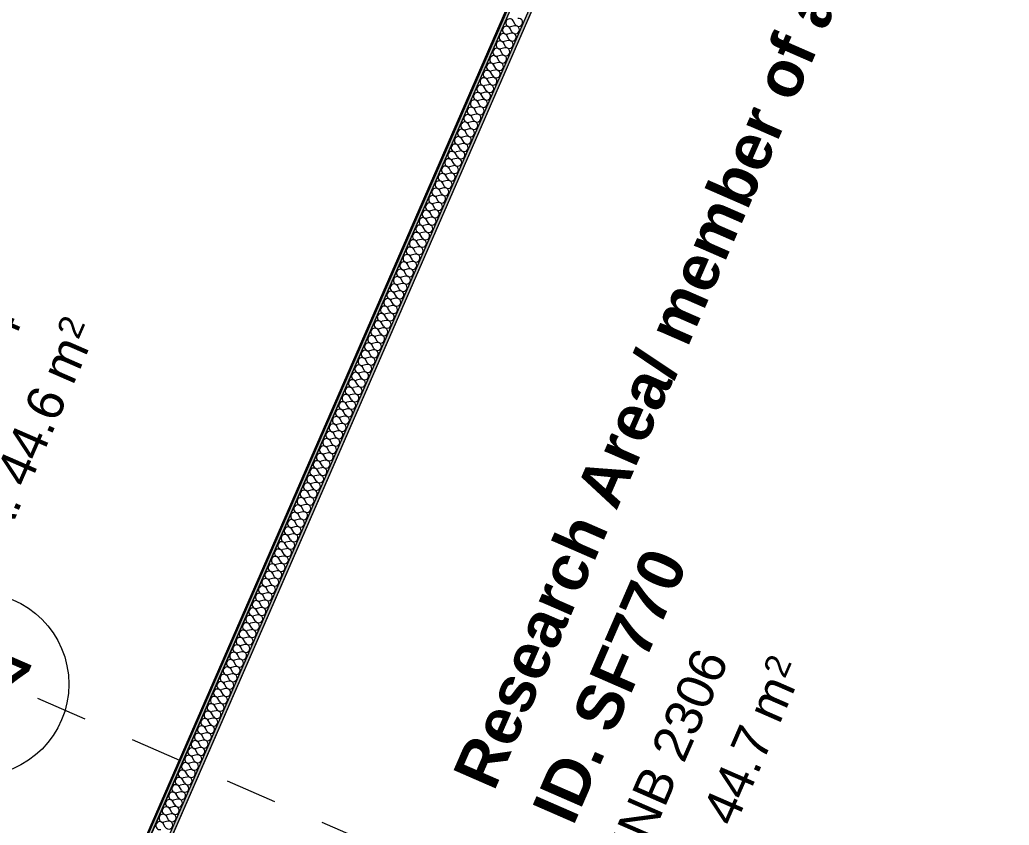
# Model space of a CAD drawing. Header units: millimetres. Extents: x -50172 to 68897, y -80883 to 956680.
# Drawn here: x 1707 to 7105, y -33527 to -29136 of the extents above; entities that cross this region are included whole.
import ezdxf
from ezdxf.enums import TextEntityAlignment as Align

# ---------------------------------------------------------------- set-up
doc = ezdxf.new("R2010")
doc.units = ezdxf.units.MM
doc.header["$MEASUREMENT"] = 0
doc.linetypes.add('Dashed', pattern=[564.444447, 282.222223, -282.222223])
for name, color, linetype in [('A-95-MC_Marker_Section_P2.Marker', 7, 'Continuous'), ('New_A-15-MG_Structural_Grid_Phase_2', 7, 'Continuous'), ('New_A-25-M_Wall_Int', 7, 'Continuous'), ('New_A-35-M_FFE-Zone', 7, 'Continuous')]:
    doc.layers.add(name, color=color, linetype=linetype)
for name, color, linetype, lineweight in [('A-95-MC_Marker_Section_P2.Marker_Pen_No__1', 7, 'Continuous', 13), ('New_A-25-M_Wall_Int_Pen_No__1', 7, 'Continuous', 13), ('New_ArchiCAD Zone Stamps_Pen_No__9', 7, 'Continuous', 13)]:
    doc.layers.add(name, color=color, linetype=linetype, lineweight=lineweight)
for name, color, linetype, lineweight, true_color in [('New_A-15-MG_Structural_Grid_Phase_2_Pen_No__222', 7, 'Continuous', 13, 0x65af33), ('New_A-25-M_Wall_Int_Pen_No__107', 7, 'Continuous', 15, 0xa6a6a6), ('New_A-35-M_FFE-Zone_Pen_No__74', 7, 'Continuous', 20, 0x606060)]:
    doc.layers.add(name, color=color, linetype=linetype, lineweight=lineweight, true_color=true_color)
doc.styles.add('GENERATED_STYLE_2', font='')
doc.styles.add('GENERATED_STYLE_3', font='')
doc.styles.add('GENERATED_STYLE_4', font='')
doc.styles.get('GENERATED_STYLE_2').set_extended_font_data('Arial', bold=True)
doc.styles.get('GENERATED_STYLE_3').set_extended_font_data('Arial')
doc.styles.get('GENERATED_STYLE_4').set_extended_font_data('Swis721 BT')

# ---------------------------------------------------------------- blocks, each defined once
blk = doc.blocks.new('Research Area_ member of academic staff_INB 2306_11_1', base_point=(5896.8, -30607.2))
at = {"layer": 'New_A-35-M_FFE-Zone_Pen_No__74', "linetype": 'Continuous'}
blk.add_line((6357.4, -24827.6), (2081.4, -34633.8), dxfattribs=at)
at = {"layer": 'New_ArchiCAD Zone Stamps_Pen_No__9'}
for tag, height, style, p in [('zoneNameLine2', 250, 'GENERATED_STYLE_2', (4497, -33436.6)), ('ROOM_NAME', 250, 'GENERATED_STYLE_2', (4064.8, -33248.1)), ('DUMMY_650', 200, 'GENERATED_STYLE_3', (5636.6, -32973.9)), ('measuredAreaCode', 200, 'GENERATED_STYLE_3', (5289.2, -33770.6)), ('ROOM_NUMBER', 200, 'GENERATED_STYLE_3', (4929.1, -33613.6)), ('DUMMY_651', 133.3, 'GENERATED_STYLE_3', (5758.4, -32679.3)), ('DUMMY_649', 200, 'GENERATED_STYLE_3', (5423.2, -33463.2))]:
    blk.add_attdef(tag, text='', height=height, rotation=66.4404, dxfattribs=dict(at, style=style)).set_placement(p, align=Align.TOP_LEFT)
blk = doc.blocks.new('Final Year Project Area_INB 2304_14_1', base_point=(1437.2, -28649))
at = {"layer": 'New_A-35-M_FFE-Zone_Pen_No__74', "linetype": 'Continuous'}
blk.add_line((1962.2, -34582), (6238.2, -24775.6), dxfattribs=at)
at = {"layer": 'New_ArchiCAD Zone Stamps_Pen_No__9'}
for tag, height, style, p in [('zoneNameLine2', 250, 'GENERATED_STYLE_2', (642.7, -31588.2)), ('ROOM_NAME', 250, 'GENERATED_STYLE_2', (210.5, -31399.8)), ('DUMMY_650', 200, 'GENERATED_STYLE_3', (1782.3, -31125.5)), ('measuredAreaCode', 200, 'GENERATED_STYLE_3', (1434.9, -31922.2)), ('ROOM_NUMBER', 200, 'GENERATED_STYLE_3', (1074.8, -31765.2)), ('DUMMY_651', 133.3, 'GENERATED_STYLE_3', (1904.1, -30831)), ('DUMMY_649', 200, 'GENERATED_STYLE_3', (1568.9, -31614.8))]:
    blk.add_attdef(tag, text='', height=height, rotation=66.4404, dxfattribs=dict(at, style=style)).set_placement(p, align=Align.TOP_LEFT)
blk = doc.blocks.new('*X292')
at = {"layer": 'New_A-25-M_Wall_Int_Pen_No__107', "linetype": 'Continuous'}
for p, q in [((4410, -29160.4), (4399.2, -29141.3)), ((4392.5, -29200.6), (4381.7, -29181.5)), ((4406.5, -29168.4), (4385.2, -29173.5)), ((4371.5, -29248.7), (4350.1, -29253.8)), ((4375, -29240.7), (4364.1, -29221.7)), ((4389, -29208.6), (4367.6, -29213.6)), ((4339.9, -29321), (4329.1, -29302)), ((4353.9, -29288.9), (4332.6, -29293.9)), ((4357.4, -29280.9), (4346.6, -29261.8)), ((4322.4, -29361.2), (4311.6, -29342.1)), ((4336.4, -29329.1), (4315.1, -29334.1)), ((4301.4, -29409.4), (4280.1, -29414.4)), ((4304.9, -29401.3), (4294.1, -29382.3)), ((4318.9, -29369.2), (4297.6, -29374.3)), ((4269.9, -29481.7), (4259.1, -29462.6)), ((4283.9, -29449.5), (4262.6, -29454.6)), ((4287.4, -29441.5), (4276.6, -29422.4)), ((4252.4, -29521.8), (4241.6, -29502.8)), ((4266.4, -29489.7), (4245.1, -29494.7)), ((4231.4, -29570), (4210.1, -29575)), ((4234.9, -29562), (4224.1, -29542.9)), ((4248.9, -29529.8), (4227.6, -29534.9)), ((4199.8, -29642.3), (4189, -29623.2)), ((4213.9, -29610.2), (4192.5, -29615.2)), ((4217.4, -29602.1), (4206.6, -29583.1)), ((4182.3, -29682.4), (4171.5, -29663.4)), ((4196.3, -29650.3), (4175, -29655.4)), ((4161.3, -29730.6), (4140, -29735.7)), ((4164.8, -29722.6), (4154, -29703.6)), ((4178.8, -29690.5), (4157.5, -29695.5)), ((4129.8, -29802.9), (4119, -29783.9)), ((4143.8, -29770.8), (4122.5, -29775.8)), ((4147.3, -29762.8), (4136.5, -29743.7)), ((4112.3, -29843.1), (4101.5, -29824)), ((4126.3, -29811), (4105, -29816)), ((4077.3, -29923.4), (4066.5, -29904.3)), ((4091.3, -29891.3), (4070, -29896.3)), ((4094.8, -29883.2), (4084, -29864.2)), ((4108.8, -29851.1), (4087.5, -29856.2)), ((4059.8, -29963.6), (4049, -29944.5)), ((4073.8, -29931.4), (4052.5, -29936.5)), ((4038.8, -30011.7), (4017.4, -30016.8)), ((4042.3, -30003.7), (4031.4, -29984.7)), ((4056.3, -29971.6), (4034.9, -29976.6)), ((4007.2, -30084), (3996.4, -30065)), ((4021.2, -30051.9), (3999.9, -30056.9)), ((4024.7, -30043.9), (4013.9, -30024.8)), ((3989.7, -30124.2), (3978.9, -30105.1)), ((4003.7, -30092.1), (3982.4, -30097.1)), ((3968.7, -30172.4), (3947.4, -30177.4)), ((3972.2, -30164.3), (3961.4, -30145.3)), ((3986.2, -30132.2), (3964.9, -30137.3)), ((3937.2, -30244.7), (3926.4, -30225.6)), ((3951.2, -30212.5), (3929.9, -30217.6)), ((3954.7, -30204.5), (3943.9, -30185.4)), ((3919.7, -30284.8), (3908.9, -30265.8)), ((3933.7, -30252.7), (3912.4, -30257.7)), ((3898.7, -30333), (3877.3, -30338)), ((3902.2, -30325), (3891.4, -30305.9)), ((3916.2, -30292.8), (3894.9, -30297.9)), ((3867.1, -30405.3), (3856.3, -30386.2)), ((3881.2, -30373.2), (3859.8, -30378.2)), ((3884.7, -30365.1), (3873.8, -30346.1)), ((3849.6, -30445.4), (3838.8, -30426.4)), ((3863.6, -30413.3), (3842.3, -30418.4)), ((3828.6, -30493.6), (3807.3, -30498.7)), ((3832.1, -30485.6), (3821.3, -30466.6)), ((3846.1, -30453.5), (3824.8, -30458.5)), ((3797.1, -30565.9), (3786.3, -30546.9)), ((3811.1, -30533.8), (3789.8, -30538.8)), ((3814.6, -30525.8), (3803.8, -30506.7)), ((3779.6, -30606.1), (3768.8, -30587)), ((3793.6, -30573.9), (3772.3, -30579)), ((3758.6, -30654.3), (3737.3, -30659.3)), ((3762.1, -30646.2), (3751.3, -30627.2)), ((3776.1, -30614.1), (3754.8, -30619.2)), ((3727.1, -30726.5), (3716.2, -30707.5)), ((3741.1, -30694.4), (3719.8, -30699.5)), ((3744.6, -30686.4), (3733.8, -30667.3)), ((3709.5, -30766.7), (3698.7, -30747.7)), ((3723.6, -30734.6), (3702.2, -30739.6)), ((3688.5, -30814.9), (3667.2, -30819.9)), ((3692, -30806.9), (3681.2, -30787.8)), ((3706, -30774.7), (3684.7, -30779.8)), ((3657, -30887.2), (3646.2, -30868.1)), ((3671, -30855.1), (3649.7, -30860.1)), ((3674.5, -30847), (3663.7, -30828)), ((3639.5, -30927.3), (3628.7, -30908.3)), ((3653.5, -30895.2), (3632.2, -30900.3)), ((3618.5, -30975.5), (3597.2, -30980.6)), ((3622, -30967.5), (3611.2, -30948.4)), ((3636, -30935.4), (3614.7, -30940.4)), ((3587, -31047.8), (3576.2, -31028.8)), ((3601, -31015.7), (3579.7, -31020.7)), ((3604.5, -31007.7), (3593.7, -30988.6)), ((3569.5, -31088), (3558.7, -31068.9)), ((3583.5, -31055.8), (3562.2, -31060.9)), ((3548.4, -31136.2), (3527.1, -31141.2)), ((3552, -31128.1), (3541.1, -31109.1)), ((3566, -31096), (3544.6, -31101)), ((3516.9, -31208.4), (3506.1, -31189.4)), ((3530.9, -31176.3), (3509.6, -31181.4)), ((3534.4, -31168.3), (3523.6, -31149.2)), ((3499.4, -31248.6), (3488.6, -31229.5)), ((3513.4, -31216.5), (3492.1, -31221.5)), ((3478.4, -31296.8), (3457.1, -31301.8)), ((3481.9, -31288.8), (3471.1, -31269.7)), ((3495.9, -31256.6), (3474.6, -31261.7)), ((3446.9, -31369.1), (3436.1, -31350)), ((3460.9, -31336.9), (3439.6, -31342)), ((3464.4, -31328.9), (3453.6, -31309.9)), ((3429.4, -31409.2), (3418.6, -31390.2)), ((3443.4, -31377.1), (3422.1, -31382.1)), ((3408.4, -31457.4), (3387, -31462.5)), ((3411.9, -31449.4), (3401.1, -31430.3)), ((3425.9, -31417.3), (3404.6, -31422.3)), ((3376.8, -31529.7), (3366, -31510.7)), ((3390.9, -31497.6), (3369.5, -31502.6)), ((3394.4, -31489.5), (3383.5, -31470.5)), ((3359.3, -31569.9), (3348.5, -31550.8)), ((3373.3, -31537.7), (3352, -31542.8)), ((3324.3, -31650.2), (3313.5, -31631.1)), ((3338.3, -31618.1), (3317, -31623.1)), ((3341.8, -31610), (3331, -31591)), ((3355.8, -31577.9), (3334.5, -31582.9)), ((3306.8, -31690.3), (3296, -31671.3)), ((3320.8, -31658.2), (3299.5, -31663.3)), ((3285.8, -31738.5), (3264.5, -31743.6)), ((3289.3, -31730.5), (3278.5, -31711.4)), ((3303.3, -31698.4), (3282, -31703.4)), ((3254.3, -31810.8), (3243.5, -31791.8)), ((3268.3, -31778.7), (3247, -31783.7)), ((3271.8, -31770.7), (3261, -31751.6)), ((3236.8, -31851), (3225.9, -31831.9)), ((3250.8, -31818.8), (3229.4, -31823.9)), ((3215.7, -31899.2), (3194.4, -31904.2)), ((3219.2, -31891.1), (3208.4, -31872.1)), ((3233.3, -31859), (3211.9, -31864)), ((3184.2, -31971.4), (3173.4, -31952.4)), ((3198.2, -31939.3), (3176.9, -31944.4)), ((3201.7, -31931.3), (3190.9, -31912.2)), ((3166.7, -32011.6), (3155.9, -31992.5)), ((3180.7, -31979.5), (3159.4, -31984.5)), ((3145.7, -32059.8), (3124.4, -32064.8)), ((3149.2, -32051.8), (3138.4, -32032.7)), ((3163.2, -32019.6), (3141.9, -32024.7)), ((3114.2, -32132.1), (3103.4, -32113)), ((3128.2, -32099.9), (3106.9, -32105)), ((3131.7, -32091.9), (3120.9, -32072.9)), ((3096.7, -32172.2), (3085.9, -32153.2)), ((3110.7, -32140.1), (3089.4, -32145.1)), ((3075.7, -32220.4), (3054.3, -32225.5)), ((3079.2, -32212.4), (3068.3, -32193.3)), ((3093.2, -32180.3), (3071.9, -32185.3)), ((3044.1, -32292.7), (3033.3, -32273.7)), ((3058.1, -32260.6), (3036.8, -32265.6)), ((3061.6, -32252.5), (3050.8, -32233.5)), ((3026.6, -32332.9), (3015.8, -32313.8)), ((3040.6, -32300.7), (3019.3, -32305.8)), ((3005.6, -32381), (2984.3, -32386.1)), ((3009.1, -32373), (2998.3, -32354)), ((3023.1, -32340.9), (3001.8, -32345.9)), ((2974.1, -32453.3), (2963.3, -32434.3)), ((2988.1, -32421.2), (2966.8, -32426.3)), ((2991.6, -32413.2), (2980.8, -32394.1)), ((2956.6, -32493.5), (2945.8, -32474.4)), ((2970.6, -32461.4), (2949.3, -32466.4)), ((2935.6, -32541.7), (2914.3, -32546.7)), ((2939.1, -32533.6), (2928.3, -32514.6)), ((2953.1, -32501.5), (2931.8, -32506.6)), ((2904.1, -32614), (2893.2, -32594.9)), ((2918.1, -32581.8), (2896.7, -32586.9)), ((2921.6, -32573.8), (2910.8, -32554.8)), ((2886.5, -32654.1), (2875.7, -32635.1)), ((2900.5, -32622), (2879.2, -32627)), ((2865.5, -32702.3), (2844.2, -32707.4)), ((2869, -32694.3), (2858.2, -32675.2)), ((2883, -32662.2), (2861.7, -32667.2)), ((2834, -32774.6), (2823.2, -32755.5)), ((2848, -32742.5), (2826.7, -32747.5)), ((2851.5, -32734.4), (2840.7, -32715.4)), ((2816.5, -32814.8), (2805.7, -32795.7)), ((2830.5, -32782.6), (2809.2, -32787.7)), ((2795.5, -32862.9), (2774.2, -32868)), ((2799, -32854.9), (2788.2, -32835.9)), ((2813, -32822.8), (2791.7, -32827.8)), ((2764, -32935.2), (2753.2, -32916.2)), ((2778, -32903.1), (2756.7, -32908.1)), ((2781.5, -32895.1), (2770.7, -32876)), ((2746.5, -32975.4), (2735.6, -32956.3)), ((2760.5, -32943.3), (2739.1, -32948.3)), ((2725.4, -33023.6), (2704.1, -33028.6)), ((2728.9, -33015.5), (2718.1, -32996.5)), ((2743, -32983.4), (2721.6, -32988.5)), ((2693.9, -33095.9), (2683.1, -33076.8)), ((2707.9, -33063.7), (2686.6, -33068.8)), ((2711.4, -33055.7), (2700.6, -33036.6)), ((2676.4, -33136), (2665.6, -33117)), ((2690.4, -33103.9), (2669.1, -33108.9)), ((2655.4, -33184.2), (2634.1, -33189.2)), ((2658.9, -33176.2), (2648.1, -33157.1)), ((2672.9, -33144), (2651.6, -33149.1)), ((2623.9, -33256.5), (2613.1, -33237.4)), ((2637.9, -33224.4), (2616.6, -33229.4)), ((2641.4, -33216.3), (2630.6, -33197.3)), ((2602.9, -33304.7), (2581.5, -33309.7)), ((2606.4, -33296.6), (2595.6, -33277.6)), ((2620.4, -33264.5), (2599.1, -33269.6)), ((2571.3, -33377), (2560.5, -33357.9)), ((2585.4, -33344.8), (2564, -33349.9)), ((2588.9, -33336.8), (2578, -33317.8)), ((2553.8, -33417.1), (2543, -33398.1)), ((2567.8, -33385), (2546.5, -33390)), ((2532.8, -33465.3), (2511.5, -33470.4)), ((2536.3, -33457.3), (2525.5, -33438.2)), ((2550.3, -33425.2), (2529, -33430.2)), ((2501.3, -33537.6), (2490.5, -33518.5)), ((2515.3, -33505.5), (2494, -33510.5)), ((2518.8, -33497.4), (2508, -33478.4))]:
    blk.add_line(p, q, dxfattribs=at)
for centre, start, end in [((4380.1, -29152.2), 156.4404, 283.3103), ((4380.1, -29152.2), 29.5705, 156.4404), ((4429, -29149.6), 209.5705, 103.3103), ((4362.6, -29192.3), 156.4404, 283.3103), ((4362.6, -29192.3), 29.5705, 156.4404), ((4411.5, -29189.7), 209.5705, 103.3103), ((4327.6, -29272.6), 29.5705, 156.4404), ((4345.1, -29232.5), 156.4404, 283.3103), ((4345.1, -29232.5), 29.5705, 156.4404), ((4376.5, -29270.1), 209.5705, 103.3103), ((4394, -29229.9), 209.5705, 103.3103), ((4310.1, -29312.8), 156.4404, 283.3103), ((4310.1, -29312.8), 29.5705, 156.4404), ((4327.6, -29272.6), 156.4404, 283.3103), ((4359, -29310.2), 209.5705, 103.3103), ((4292.6, -29352.9), 156.4404, 283.3103), ((4292.6, -29352.9), 29.5705, 156.4404), ((4341.5, -29350.4), 209.5705, 103.3103), ((4257.5, -29433.3), 29.5705, 156.4404), ((4275.1, -29393.1), 156.4404, 283.3103), ((4275.1, -29393.1), 29.5705, 156.4404), ((4306.5, -29430.7), 209.5705, 103.3103), ((4324, -29390.5), 209.5705, 103.3103), ((4240, -29473.4), 156.4404, 283.3103), ((4240, -29473.4), 29.5705, 156.4404), ((4257.5, -29433.3), 156.4404, 283.3103), ((4288.9, -29470.8), 209.5705, 103.3103), ((4222.5, -29513.6), 156.4404, 283.3103), ((4222.5, -29513.6), 29.5705, 156.4404), ((4271.4, -29511), 209.5705, 103.3103), ((4187.5, -29593.9), 29.5705, 156.4404), ((4205, -29553.7), 156.4404, 283.3103), ((4205, -29553.7), 29.5705, 156.4404), ((4236.4, -29591.3), 209.5705, 103.3103), ((4253.9, -29551.2), 209.5705, 103.3103), ((4170, -29634), 156.4404, 283.3103), ((4170, -29634), 29.5705, 156.4404), ((4187.5, -29593.9), 156.4404, 283.3103), ((4218.9, -29631.5), 209.5705, 103.3103), ((4152.5, -29674.2), 156.4404, 283.3103), ((4152.5, -29674.2), 29.5705, 156.4404), ((4201.4, -29671.6), 209.5705, 103.3103), ((4117.5, -29754.5), 29.5705, 156.4404), ((4135, -29714.4), 156.4404, 283.3103), ((4135, -29714.4), 29.5705, 156.4404), ((4166.4, -29752), 209.5705, 103.3103), ((4183.9, -29711.8), 209.5705, 103.3103), ((4099.9, -29794.7), 156.4404, 283.3103), ((4099.9, -29794.7), 29.5705, 156.4404), ((4117.5, -29754.5), 156.4404, 283.3103), ((4148.9, -29792.1), 209.5705, 103.3103), ((4082.4, -29834.8), 156.4404, 283.3103), ((4082.4, -29834.8), 29.5705, 156.4404), ((4113.8, -29872.4), 209.5705, 103.3103), ((4131.3, -29832.3), 209.5705, 103.3103), ((4047.4, -29915.2), 29.5705, 156.4404), ((4064.9, -29875), 156.4404, 283.3103), ((4064.9, -29875), 29.5705, 156.4404), ((4096.3, -29912.6), 209.5705, 103.3103), ((4029.9, -29955.3), 156.4404, 283.3103), ((4029.9, -29955.3), 29.5705, 156.4404), ((4047.4, -29915.2), 156.4404, 283.3103), ((4078.8, -29952.7), 209.5705, 103.3103), ((4012.4, -29995.5), 156.4404, 283.3103), ((4012.4, -29995.5), 29.5705, 156.4404), ((4043.8, -30033.1), 209.5705, 103.3103), ((4061.3, -29992.9), 209.5705, 103.3103), ((3977.4, -30075.8), 29.5705, 156.4404), ((3994.9, -30035.6), 156.4404, 283.3103), ((3994.9, -30035.6), 29.5705, 156.4404), ((4026.3, -30073.2), 209.5705, 103.3103), ((3959.9, -30115.9), 156.4404, 283.3103), ((3959.9, -30115.9), 29.5705, 156.4404), ((3977.4, -30075.8), 156.4404, 283.3103), ((4008.8, -30113.4), 209.5705, 103.3103), ((3924.8, -30196.3), 29.5705, 156.4404), ((3942.3, -30156.1), 156.4404, 283.3103), ((3942.3, -30156.1), 29.5705, 156.4404), ((3973.8, -30193.7), 209.5705, 103.3103), ((3991.3, -30153.5), 209.5705, 103.3103), ((3907.3, -30236.4), 156.4404, 283.3103), ((3907.3, -30236.4), 29.5705, 156.4404), ((3924.8, -30196.3), 156.4404, 283.3103), ((3956.2, -30233.8), 209.5705, 103.3103), ((3889.8, -30276.6), 156.4404, 283.3103), ((3889.8, -30276.6), 29.5705, 156.4404), ((3938.7, -30274), 209.5705, 103.3103), ((3854.8, -30356.9), 29.5705, 156.4404), ((3872.3, -30316.7), 156.4404, 283.3103), ((3872.3, -30316.7), 29.5705, 156.4404), ((3903.7, -30354.3), 209.5705, 103.3103), ((3921.2, -30314.2), 209.5705, 103.3103), ((3837.3, -30397), 156.4404, 283.3103), ((3837.3, -30397), 29.5705, 156.4404), ((3854.8, -30356.9), 156.4404, 283.3103), ((3886.2, -30394.5), 209.5705, 103.3103), ((3819.8, -30437.2), 156.4404, 283.3103), ((3819.8, -30437.2), 29.5705, 156.4404), ((3868.7, -30434.6), 209.5705, 103.3103), ((3784.8, -30517.5), 29.5705, 156.4404), ((3802.3, -30477.4), 156.4404, 283.3103), ((3802.3, -30477.4), 29.5705, 156.4404), ((3833.7, -30515), 209.5705, 103.3103), ((3851.2, -30474.8), 209.5705, 103.3103), ((3767.2, -30557.7), 156.4404, 283.3103), ((3767.2, -30557.7), 29.5705, 156.4404), ((3784.8, -30517.5), 156.4404, 283.3103), ((3816.2, -30555.1), 209.5705, 103.3103), ((3749.7, -30597.8), 156.4404, 283.3103), ((3749.7, -30597.8), 29.5705, 156.4404), ((3798.6, -30595.3), 209.5705, 103.3103), ((3714.7, -30678.1), 29.5705, 156.4404), ((3732.2, -30638), 156.4404, 283.3103), ((3732.2, -30638), 29.5705, 156.4404), ((3763.6, -30675.6), 209.5705, 103.3103), ((3781.1, -30635.4), 209.5705, 103.3103), ((3697.2, -30718.3), 156.4404, 283.3103), ((3697.2, -30718.3), 29.5705, 156.4404), ((3714.7, -30678.1), 156.4404, 283.3103), ((3746.1, -30715.7), 209.5705, 103.3103), ((3679.7, -30758.5), 156.4404, 283.3103), ((3679.7, -30758.5), 29.5705, 156.4404), ((3728.6, -30755.9), 209.5705, 103.3103), ((3644.7, -30838.8), 29.5705, 156.4404), ((3662.2, -30798.6), 156.4404, 283.3103), ((3662.2, -30798.6), 29.5705, 156.4404), ((3693.6, -30836.2), 209.5705, 103.3103), ((3711.1, -30796.1), 209.5705, 103.3103), ((3627.2, -30878.9), 156.4404, 283.3103), ((3627.2, -30878.9), 29.5705, 156.4404), ((3644.7, -30838.8), 156.4404, 283.3103), ((3676.1, -30876.4), 209.5705, 103.3103), ((3609.6, -30919.1), 156.4404, 283.3103), ((3609.6, -30919.1), 29.5705, 156.4404), ((3658.6, -30916.5), 209.5705, 103.3103), ((3574.6, -30999.4), 29.5705, 156.4404), ((3592.1, -30959.3), 156.4404, 283.3103), ((3592.1, -30959.3), 29.5705, 156.4404), ((3623.5, -30996.8), 209.5705, 103.3103), ((3641, -30956.7), 209.5705, 103.3103), ((3557.1, -31039.6), 156.4404, 283.3103), ((3557.1, -31039.6), 29.5705, 156.4404), ((3574.6, -30999.4), 156.4404, 283.3103), ((3606, -31037), 209.5705, 103.3103), ((3539.6, -31079.7), 156.4404, 283.3103), ((3539.6, -31079.7), 29.5705, 156.4404), ((3588.5, -31077.2), 209.5705, 103.3103), ((3504.6, -31160), 29.5705, 156.4404), ((3522.1, -31119.9), 156.4404, 283.3103), ((3522.1, -31119.9), 29.5705, 156.4404), ((3553.5, -31157.5), 209.5705, 103.3103), ((3571, -31117.3), 209.5705, 103.3103), ((3487.1, -31200.2), 156.4404, 283.3103), ((3487.1, -31200.2), 29.5705, 156.4404), ((3504.6, -31160), 156.4404, 283.3103), ((3536, -31197.6), 209.5705, 103.3103), ((3469.6, -31240.4), 156.4404, 283.3103), ((3469.6, -31240.4), 29.5705, 156.4404), ((3518.5, -31237.8), 209.5705, 103.3103), ((3434.5, -31320.7), 29.5705, 156.4404), ((3452, -31280.5), 156.4404, 283.3103), ((3452, -31280.5), 29.5705, 156.4404), ((3483.4, -31318.1), 209.5705, 103.3103), ((3501, -31277.9), 209.5705, 103.3103), ((3417, -31360.8), 156.4404, 283.3103), ((3417, -31360.8), 29.5705, 156.4404), ((3434.5, -31320.7), 156.4404, 283.3103), ((3465.9, -31358.3), 209.5705, 103.3103), ((3399.5, -31401), 156.4404, 283.3103), ((3399.5, -31401), 29.5705, 156.4404), ((3448.4, -31398.4), 209.5705, 103.3103), ((3364.5, -31481.3), 29.5705, 156.4404), ((3382, -31441.1), 156.4404, 283.3103), ((3382, -31441.1), 29.5705, 156.4404), ((3413.4, -31478.7), 209.5705, 103.3103), ((3430.9, -31438.6), 209.5705, 103.3103), ((3347, -31521.5), 156.4404, 283.3103), ((3347, -31521.5), 29.5705, 156.4404), ((3364.5, -31481.3), 156.4404, 283.3103), ((3395.9, -31518.9), 209.5705, 103.3103), ((3329.5, -31561.6), 156.4404, 283.3103), ((3329.5, -31561.6), 29.5705, 156.4404), ((3360.9, -31599.2), 209.5705, 103.3103), ((3378.4, -31559.1), 209.5705, 103.3103), ((3294.4, -31641.9), 29.5705, 156.4404), ((3312, -31601.8), 156.4404, 283.3103), ((3312, -31601.8), 29.5705, 156.4404), ((3343.4, -31639.4), 209.5705, 103.3103), ((3276.9, -31682.1), 156.4404, 283.3103), ((3276.9, -31682.1), 29.5705, 156.4404), ((3294.4, -31641.9), 156.4404, 283.3103), ((3325.9, -31679.5), 209.5705, 103.3103), ((3259.4, -31722.3), 156.4404, 283.3103), ((3259.4, -31722.3), 29.5705, 156.4404), ((3290.8, -31759.8), 209.5705, 103.3103), ((3308.3, -31719.7), 209.5705, 103.3103), ((3224.4, -31802.6), 29.5705, 156.4404), ((3241.9, -31762.4), 156.4404, 283.3103), ((3241.9, -31762.4), 29.5705, 156.4404), ((3273.3, -31800), 209.5705, 103.3103), ((3206.9, -31842.7), 156.4404, 283.3103), ((3206.9, -31842.7), 29.5705, 156.4404), ((3224.4, -31802.6), 156.4404, 283.3103), ((3255.8, -31840.2), 209.5705, 103.3103), ((3171.9, -31923), 29.5705, 156.4404), ((3189.4, -31882.9), 156.4404, 283.3103), ((3189.4, -31882.9), 29.5705, 156.4404), ((3220.8, -31920.5), 209.5705, 103.3103), ((3238.3, -31880.3), 209.5705, 103.3103), ((3154.4, -31963.2), 156.4404, 283.3103), ((3154.4, -31963.2), 29.5705, 156.4404), ((3171.9, -31923), 156.4404, 283.3103), ((3203.3, -31960.6), 209.5705, 103.3103), ((3136.9, -32003.4), 156.4404, 283.3103), ((3136.9, -32003.4), 29.5705, 156.4404), ((3185.8, -32000.8), 209.5705, 103.3103), ((3101.8, -32083.7), 29.5705, 156.4404), ((3119.3, -32043.5), 156.4404, 283.3103), ((3119.3, -32043.5), 29.5705, 156.4404), ((3150.7, -32081.1), 209.5705, 103.3103), ((3168.3, -32040.9), 209.5705, 103.3103), ((3084.3, -32123.8), 156.4404, 283.3103), ((3084.3, -32123.8), 29.5705, 156.4404), ((3101.8, -32083.7), 156.4404, 283.3103), ((3133.2, -32121.3), 209.5705, 103.3103), ((3066.8, -32164), 156.4404, 283.3103), ((3066.8, -32164), 29.5705, 156.4404), ((3115.7, -32161.4), 209.5705, 103.3103), ((3031.8, -32244.3), 29.5705, 156.4404), ((3049.3, -32204.1), 156.4404, 283.3103), ((3049.3, -32204.1), 29.5705, 156.4404), ((3080.7, -32241.7), 209.5705, 103.3103), ((3098.2, -32201.6), 209.5705, 103.3103), ((3014.3, -32284.5), 156.4404, 283.3103), ((3014.3, -32284.5), 29.5705, 156.4404), ((3031.8, -32244.3), 156.4404, 283.3103), ((3063.2, -32281.9), 209.5705, 103.3103), ((2996.8, -32324.6), 156.4404, 283.3103), ((2996.8, -32324.6), 29.5705, 156.4404), ((3045.7, -32322.1), 209.5705, 103.3103), ((2961.7, -32404.9), 29.5705, 156.4404), ((2979.3, -32364.8), 156.4404, 283.3103), ((2979.3, -32364.8), 29.5705, 156.4404), ((3010.7, -32402.4), 209.5705, 103.3103), ((3028.2, -32362.2), 209.5705, 103.3103), ((2944.2, -32445.1), 156.4404, 283.3103), ((2944.2, -32445.1), 29.5705, 156.4404), ((2961.7, -32404.9), 156.4404, 283.3103), ((2993.1, -32442.5), 209.5705, 103.3103), ((2926.7, -32485.2), 156.4404, 283.3103), ((2926.7, -32485.2), 29.5705, 156.4404), ((2975.6, -32482.7), 209.5705, 103.3103), ((2891.7, -32565.6), 29.5705, 156.4404), ((2909.2, -32525.4), 156.4404, 283.3103), ((2909.2, -32525.4), 29.5705, 156.4404), ((2940.6, -32563), 209.5705, 103.3103), ((2958.1, -32522.8), 209.5705, 103.3103), ((2874.2, -32605.7), 156.4404, 283.3103), ((2874.2, -32605.7), 29.5705, 156.4404), ((2891.7, -32565.6), 156.4404, 283.3103), ((2923.1, -32603.2), 209.5705, 103.3103), ((2856.7, -32645.9), 156.4404, 283.3103), ((2856.7, -32645.9), 29.5705, 156.4404), ((2905.6, -32643.3), 209.5705, 103.3103), ((2821.7, -32726.2), 29.5705, 156.4404), ((2839.2, -32686), 156.4404, 283.3103), ((2839.2, -32686), 29.5705, 156.4404), ((2870.6, -32723.6), 209.5705, 103.3103), ((2888.1, -32683.5), 209.5705, 103.3103), ((2804.1, -32766.4), 156.4404, 283.3103), ((2804.1, -32766.4), 29.5705, 156.4404), ((2821.7, -32726.2), 156.4404, 283.3103), ((2853.1, -32763.8), 209.5705, 103.3103), ((2786.6, -32806.5), 156.4404, 283.3103), ((2786.6, -32806.5), 29.5705, 156.4404), ((2835.5, -32803.9), 209.5705, 103.3103), ((2751.6, -32886.8), 29.5705, 156.4404), ((2769.1, -32846.7), 156.4404, 283.3103), ((2769.1, -32846.7), 29.5705, 156.4404), ((2800.5, -32884.3), 209.5705, 103.3103), ((2818, -32844.1), 209.5705, 103.3103), ((2734.1, -32927), 156.4404, 283.3103), ((2734.1, -32927), 29.5705, 156.4404), ((2751.6, -32886.8), 156.4404, 283.3103), ((2783, -32924.4), 209.5705, 103.3103), ((2716.6, -32967.1), 156.4404, 283.3103), ((2716.6, -32967.1), 29.5705, 156.4404), ((2765.5, -32964.6), 209.5705, 103.3103), ((2681.6, -33047.5), 29.5705, 156.4404), ((2699.1, -33007.3), 156.4404, 283.3103), ((2699.1, -33007.3), 29.5705, 156.4404), ((2730.5, -33044.9), 209.5705, 103.3103), ((2748, -33004.7), 209.5705, 103.3103), ((2664.1, -33087.6), 156.4404, 283.3103), ((2664.1, -33087.6), 29.5705, 156.4404), ((2681.6, -33047.5), 156.4404, 283.3103), ((2713, -33085), 209.5705, 103.3103), ((2646.5, -33127.8), 156.4404, 283.3103), ((2646.5, -33127.8), 29.5705, 156.4404), ((2695.5, -33125.2), 209.5705, 103.3103), ((2611.5, -33208.1), 29.5705, 156.4404), ((2629, -33167.9), 156.4404, 283.3103), ((2629, -33167.9), 29.5705, 156.4404), ((2660.4, -33205.5), 209.5705, 103.3103), ((2678, -33165.4), 209.5705, 103.3103), ((2594, -33248.2), 156.4404, 283.3103), ((2594, -33248.2), 29.5705, 156.4404), ((2611.5, -33208.1), 156.4404, 283.3103), ((2642.9, -33245.7), 209.5705, 103.3103), ((2576.5, -33288.4), 156.4404, 283.3103), ((2576.5, -33288.4), 29.5705, 156.4404), ((2607.9, -33326), 209.5705, 103.3103), ((2625.4, -33285.8), 209.5705, 103.3103), ((2541.5, -33368.7), 29.5705, 156.4404), ((2559, -33328.6), 156.4404, 283.3103), ((2559, -33328.6), 29.5705, 156.4404), ((2590.4, -33366.2), 209.5705, 103.3103), ((2524, -33408.9), 156.4404, 283.3103), ((2524, -33408.9), 29.5705, 156.4404), ((2541.5, -33368.7), 156.4404, 283.3103), ((2572.9, -33406.3), 209.5705, 103.3103), ((2506.5, -33449), 156.4404, 283.3103), ((2506.5, -33449), 29.5705, 156.4404), ((2537.9, -33486.6), 209.5705, 103.3103), ((2555.4, -33446.5), 209.5705, 103.3103), ((2471.4, -33529.4), 156.4404, 283.3103), ((2471.4, -33529.4), 29.5705, 156.4404), ((2489, -33489.2), 156.4404, 283.3103), ((2489, -33489.2), 29.5705, 156.4404), ((2520.4, -33526.8), 209.5705, 103.3103)]:
    blk.add_arc(centre, 21.9, start, end, dxfattribs=at)
blk = doc.blocks.new('Wall_39_1', base_point=(2081.4, -34633.8))
at = {"layer": 'New_A-25-M_Wall_Int_Pen_No__107', "linetype": 'Continuous'}
for points in [[(1981.5, -34590.3), (6257.5, -24784), (6243.7, -24778), (1967.7, -34584.3)], [(2081.4, -34633.8), (6357.4, -24827.6), (6343.6, -24821.6), (2067.6, -34627.8)]]:
    blk.add_hatch(color=256, dxfattribs=at).paths.add_polyline_path(points)
at = {"layer": 'New_A-25-M_Wall_Int_Pen_No__107', "linetype": 'Continuous', "lineweight": 0, "true_color": 0x535353}
for points in [[(1982.4, -34590.7), (6258.4, -24784.4), (6257.5, -24784), (1981.5, -34590.3)], [(2067.6, -34627.8), (6343.6, -24821.6), (6342.7, -24821.2), (2066.7, -34627.4)]]:
    blk.add_hatch(color=251, dxfattribs=at).paths.add_polyline_path(points)
at = {"layer": 'New_A-25-M_Wall_Int_Pen_No__1', "linetype": 'Continuous'}
for p, q in [((1981.5, -34590.3), (6257.5, -24784)), ((1982.4, -34590.7), (6258.4, -24784.4)), ((2066.7, -34627.4), (6342.7, -24821.2)), ((2067.6, -34627.8), (6343.6, -24821.6))]:
    blk.add_line(p, q, dxfattribs=at)
at = {"layer": 'New_A-25-M_Wall_Int_Pen_No__1', "linetype": 'Continuous', "flags": 128}
for points in [[(6243.7, -24778), (1967.7, -34584.3)], [(2081.4, -34633.8), (6357.4, -24827.6)]]:
    blk.add_lwpolyline(points, dxfattribs=at)
at = {"layer": 'New_A-25-M_Wall_Int', "color": 250, "lineweight": 50, "true_color": 0x2a2a2a}
blk.add_blockref('*X292', (0, 0), dxfattribs=at)
blk = doc.blocks.new('Standard grid marker_42')
at = {"layer": 'New_A-15-MG_Structural_Grid_Phase_2_Pen_No__222', "linetype": 'Continuous'}
blk.add_circle((22612.8, 0), 500, dxfattribs=at)
at = {"layer": 'New_A-15-MG_Structural_Grid_Phase_2_Pen_No__222', "style": 'GENERATED_STYLE_4'}
for tag, p in [('AC_MarkerText_1_0', (-500, 41.2)), ('AC_MarkerText_1_1', (22612.8, 41.2))]:
    blk.add_attdef(tag, text='', height=350, rotation=270, dxfattribs=at).set_placement(p, align=Align.MIDDLE_CENTER)
blk = doc.blocks.new('Cutting Plane_3_1', base_point=(-25330.5, -21002.6))
at = {"layer": 'A-95-MC_Marker_Section_P2.Marker_Pen_No__1', "linetype": 'Dashed'}
blk.add_line((-25101.3, -21102.5), (22391.9, -41811.9), dxfattribs=at)

msp = doc.modelspace()

# ---------------------------------------------------------------- block references
at = {"layer": 'A-95-MC_Marker_Section_P2.Marker'}
msp.add_blockref('Cutting Plane_3_1', (-25330.5, -21002.6), dxfattribs=at)
at = {"layer": 'New_A-15-MG_Structural_Grid_Phase_2', "color": 8, "linetype": 'Continuous', "lineweight": 15}
ref = msp.add_blockref('Standard grid marker_42', (-7563.3, -53486.5), dxfattribs=dict(at, zscale=1000, rotation=66.44041158399143))
ref.add_attrib('AC_MarkerText_1_1', '27', dxfattribs={"layer": 'New_A-15-MG_Structural_Grid_Phase_2_Pen_No__222', "color": 85, "true_color": 0x65af33, "height": 350, "rotation": 336.4404, "style": 'GENERATED_STYLE_4'}).set_placement((1475.1, -32717.4), align=Align.MIDDLE_CENTER)
at = {"layer": 'New_A-25-M_Wall_Int', "color": 250, "lineweight": 50, "true_color": 0x2a2a2a}
msp.add_blockref('Wall_39_1', (2081.4, -34633.8), dxfattribs=at)
at = {"layer": 'New_A-35-M_FFE-Zone', "linetype": 'Continuous'}
ref = msp.add_blockref('Final Year Project Area_INB 2304_14_1', (1437.2, -28649), dxfattribs=at)
ref.add_attrib('ROOM_NAME', 'Final Year Project Area', dxfattribs={"layer": 'New_ArchiCAD Zone Stamps_Pen_No__9', "color": 7, "height": 250, "rotation": 66.4404, "style": 'GENERATED_STYLE_2'}).set_placement((210.5, -31399.8), align=Align.TOP_LEFT)
ref.add_attrib('ROOM_NUMBER', 'INB 2304', dxfattribs={"layer": 'New_ArchiCAD Zone Stamps_Pen_No__9', "color": 7, "height": 200, "rotation": 66.4404, "style": 'GENERATED_STYLE_3'}).set_placement((1074.8, -31765.2), align=Align.TOP_LEFT)
ref.add_attrib('measuredAreaCode', 'A: ', dxfattribs={"layer": 'New_ArchiCAD Zone Stamps_Pen_No__9', "color": 7, "height": 200, "rotation": 66.4404, "style": 'GENERATED_STYLE_3'}).set_placement((1434.9, -31922.2), align=Align.TOP_LEFT)
ref.add_attrib('DUMMY_649', '44.6', dxfattribs={"layer": 'New_ArchiCAD Zone Stamps_Pen_No__9', "color": 7, "height": 200, "rotation": 66.4404, "style": 'GENERATED_STYLE_3'}).set_placement((1568.9, -31614.8), align=Align.TOP_LEFT)
ref.add_attrib('DUMMY_650', ' m', dxfattribs={"layer": 'New_ArchiCAD Zone Stamps_Pen_No__9', "color": 7, "height": 200, "rotation": 66.4404, "style": 'GENERATED_STYLE_3'}).set_placement((1782.3, -31125.5), align=Align.TOP_LEFT)
ref.add_attrib('DUMMY_651', '2', dxfattribs={"layer": 'New_ArchiCAD Zone Stamps_Pen_No__9', "color": 7, "height": 133.3, "rotation": 66.4404, "style": 'GENERATED_STYLE_3'}).set_placement((1904.1, -30831), align=Align.TOP_LEFT)
ref = msp.add_blockref('Research Area_ member of academic staff_INB 2306_11_1', (5896.8, -30607.2), dxfattribs=at)
ref.add_attrib('ROOM_NAME', 'Research Area/ member of academic staff', dxfattribs={"layer": 'New_ArchiCAD Zone Stamps_Pen_No__9', "color": 7, "height": 250, "rotation": 66.4404, "style": 'GENERATED_STYLE_2'}).set_placement((4064.8, -33248.1), align=Align.TOP_LEFT)
ref.add_attrib('ROOM_NUMBER', 'INB 2306', dxfattribs={"layer": 'New_ArchiCAD Zone Stamps_Pen_No__9', "color": 7, "height": 200, "rotation": 66.4404, "style": 'GENERATED_STYLE_3'}).set_placement((4929.1, -33613.6), align=Align.TOP_LEFT)
ref.add_attrib('zoneNameLine2', 'ID. SF770', dxfattribs={"layer": 'New_ArchiCAD Zone Stamps_Pen_No__9', "color": 7, "height": 250, "rotation": 66.4404, "style": 'GENERATED_STYLE_2'}).set_placement((4497, -33436.6), align=Align.TOP_LEFT)
ref.add_attrib('DUMMY_649', '44.7', dxfattribs={"layer": 'New_ArchiCAD Zone Stamps_Pen_No__9', "color": 7, "height": 200, "rotation": 66.4404, "style": 'GENERATED_STYLE_3'}).set_placement((5423.2, -33463.2), align=Align.TOP_LEFT)
ref.add_attrib('DUMMY_650', ' m', dxfattribs={"layer": 'New_ArchiCAD Zone Stamps_Pen_No__9', "color": 7, "height": 200, "rotation": 66.4404, "style": 'GENERATED_STYLE_3'}).set_placement((5636.6, -32973.9), align=Align.TOP_LEFT)
ref.add_attrib('DUMMY_651', '2', dxfattribs={"layer": 'New_ArchiCAD Zone Stamps_Pen_No__9', "color": 7, "height": 133.3, "rotation": 66.4404, "style": 'GENERATED_STYLE_3'}).set_placement((5758.4, -32679.3), align=Align.TOP_LEFT)

doc.saveas('drawing.dxf')
